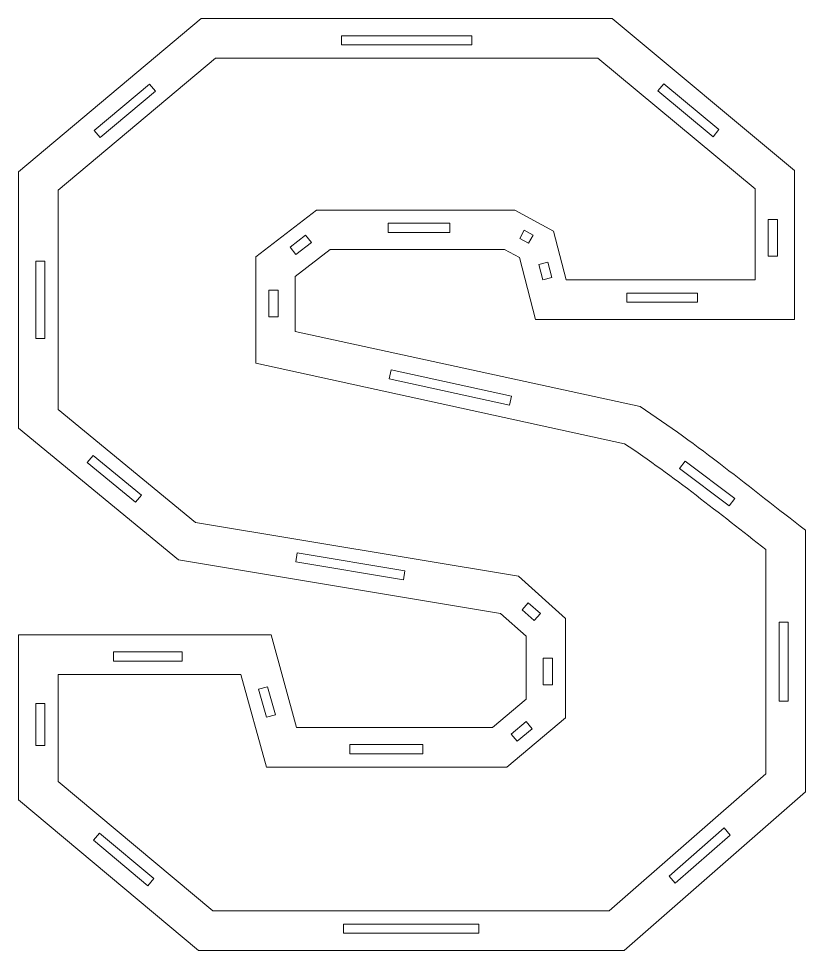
# Model space of a CAD drawing. Header units: centimetres. Extents: x -249 to 275, y -506 to 461.
# Drawn here: x 78.41 to 103.74, y -34.28 to -4.28 of the extents above; entities that cross this region are included whole.
import ezdxf

# ---------------------------------------------------------------- set-up
doc = ezdxf.new("R2010")
doc.units = ezdxf.units.CM
doc.header["$MEASUREMENT"] = 0
doc.layers.add('Capa 1', color=7, linetype='Continuous')

msp = doc.modelspace()

# ---------------------------------------------------------------- linework, layer by layer
at = {"layer": 'Capa 1', "color": 240, "lineweight": 9}
for points, knots in [([(103.73786, -20.74898), (103.73786, -20.74898), (103.73786, -29.17836), (103.73786, -29.17836), (103.73786, -29.17836), (97.90213, -34.27921), (97.90213, -34.27921), (97.90213, -34.27921), (84.19899, -34.27921), (84.19899, -34.27921), (84.19899, -34.27921), (78.4065, -29.43773), (78.4065, -29.43773), (78.4065, -29.43773), (78.4065, -24.12073), (78.4065, -24.12073), (78.4065, -24.12073), (86.53328, -24.12073), (86.53328, -24.12073), (86.53328, -24.12073), (87.3546, -27.10344), (87.3546, -27.10344), (87.3546, -27.10344), (93.66583, -27.10344), (93.66583, -27.10344), (93.66583, -27.10344), (94.74652, -26.19566), (94.74652, -26.19566), (94.74652, -26.19566), (94.74652, -24.16396), (94.74652, -24.16396), (94.74652, -24.16396), (93.9252, -23.42909), (93.9252, -23.42909), (93.9252, -23.42909), (83.55058, -21.69999), (83.55058, -21.69999), (83.55058, -21.69999), (78.4065, -17.46369), (78.4065, -17.46369), (78.4065, -17.46369), (78.4065, -9.20722), (78.4065, -9.20722), (78.4065, -9.20722), (84.28545, -4.27927), (84.28545, -4.27927), (84.28545, -4.27927), (97.51309, -4.27927), (97.51309, -4.27927), (97.51309, -4.27927), (103.39204, -9.16399), (103.39204, -9.16399), (103.39204, -9.16399), (103.39204, -13.96225), (103.39204, -13.96225), (103.39204, -13.96225), (95.04911, -13.96225), (95.04911, -13.96225), (95.04911, -13.96225), (94.53038, -11.97378), (94.53038, -11.97378), (94.53038, -11.97378), (94.05488, -11.71442), (94.05488, -11.71442), (94.05488, -11.71442), (88.43529, -11.71442), (88.43529, -11.71442), (88.43529, -11.71442), (87.31138, -12.57897), (87.31138, -12.57897), (87.31138, -12.57897), (87.31138, -14.3513), (87.31138, -14.3513), (87.31138, -14.3513), (98.42086, -16.77204), (98.42086, -16.77204), (100.27493, -17.98678), (101.97739, -19.39674), (103.73786, -20.74898)], [0, 0, 0, 0, 0.03846154, 0.03846154, 0.03846154, 0.07692308, 0.07692308, 0.07692308, 0.11538462, 0.11538462, 0.11538462, 0.15384615, 0.15384615, 0.15384615, 0.19230769, 0.19230769, 0.19230769, 0.23076923, 0.23076923, 0.23076923, 0.26923077, 0.26923077, 0.26923077, 0.30769231, 0.30769231, 0.30769231, 0.34615385, 0.34615385, 0.34615385, 0.38461538, 0.38461538, 0.38461538, 0.42307692, 0.42307692, 0.42307692, 0.46153846, 0.46153846, 0.46153846, 0.5, 0.5, 0.5, 0.53846154, 0.53846154, 0.53846154, 0.57692308, 0.57692308, 0.57692308, 0.61538462, 0.61538462, 0.61538462, 0.65384615, 0.65384615, 0.65384615, 0.69230769, 0.69230769, 0.69230769, 0.73076923, 0.73076923, 0.73076923, 0.76923077, 0.76923077, 0.76923077, 0.80769231, 0.80769231, 0.80769231, 0.84615385, 0.84615385, 0.84615385, 0.88461538, 0.88461538, 0.88461538, 0.92307692, 0.92307692, 0.92307692, 0.96153846, 0.96153846, 0.96153846, 1, 1, 1, 1]), ([(88.79822, -5.1278), (88.79822, -5.1278), (93.0024, -5.1278), (93.0024, -5.1278), (93.0024, -5.1278), (93.0024, -4.8278), (93.0024, -4.8278), (93.0024, -4.8278), (88.79822, -4.8278), (88.79822, -4.8278), (88.79822, -4.8278), (88.79822, -5.1278), (88.79822, -5.1278)], [0, 0, 0, 0, 0.25, 0.25, 0.25, 0.5, 0.5, 0.5, 0.75, 0.75, 0.75, 1, 1, 1, 1]), ([(102.46507, -21.37376), (100.97006, -20.21146), (99.49357, -19.01532), (97.91756, -17.96503), (97.91756, -17.96503), (86.03859, -15.37662), (86.03859, -15.37662), (86.03859, -15.37662), (86.03859, -11.95225), (86.03859, -11.95225), (86.03859, -11.95225), (88.00238, -10.44163), (88.00238, -10.44163), (88.00238, -10.44163), (94.37943, -10.44163), (94.37943, -10.44163), (94.37943, -10.44163), (95.62303, -11.11995), (95.62303, -11.11995), (95.62303, -11.11995), (96.03246, -12.68946), (96.03246, -12.68946), (96.03246, -12.68946), (102.11925, -12.68946), (102.11925, -12.68946), (102.11925, -12.68946), (102.11925, -9.76126), (102.11925, -9.76126), (102.11925, -9.76126), (97.05332, -5.55206), (97.05332, -5.55206), (97.05332, -5.55206), (84.74834, -5.55206), (84.74834, -5.55206), (84.74834, -5.55206), (79.67929, -9.80112), (79.67929, -9.80112), (79.67929, -9.80112), (79.67929, -16.86303), (79.67929, -16.86303), (79.67929, -16.86303), (84.09635, -20.5006), (84.09635, -20.5006), (84.09635, -20.5006), (94.4987, -22.23433), (94.4987, -22.23433), (94.4987, -22.23433), (96.01931, -23.59488), (96.01931, -23.59488), (96.01931, -23.59488), (96.01931, -26.78876), (96.01931, -26.78876), (96.01931, -26.78876), (94.12947, -28.37623), (94.12947, -28.37623), (94.12947, -28.37623), (86.38491, -28.37623), (86.38491, -28.37623), (86.38491, -28.37623), (85.56359, -25.39352), (85.56359, -25.39352), (85.56359, -25.39352), (79.67929, -25.39352), (79.67929, -25.39352), (79.67929, -25.39352), (79.67929, -28.84272), (79.67929, -28.84272), (79.67929, -28.84272), (84.66086, -33.00642), (84.66086, -33.00642), (84.66086, -33.00642), (97.42428, -33.00642), (97.42428, -33.00642), (97.42428, -33.00642), (102.46507, -28.6004), (102.46507, -28.6004), (102.46507, -28.6004), (102.46507, -21.37376), (102.46507, -21.37376)], [0, 0, 0, 0, 0.03846154, 0.03846154, 0.03846154, 0.07692308, 0.07692308, 0.07692308, 0.11538462, 0.11538462, 0.11538462, 0.15384615, 0.15384615, 0.15384615, 0.19230769, 0.19230769, 0.19230769, 0.23076923, 0.23076923, 0.23076923, 0.26923077, 0.26923077, 0.26923077, 0.30769231, 0.30769231, 0.30769231, 0.34615385, 0.34615385, 0.34615385, 0.38461538, 0.38461538, 0.38461538, 0.42307692, 0.42307692, 0.42307692, 0.46153846, 0.46153846, 0.46153846, 0.5, 0.5, 0.5, 0.53846154, 0.53846154, 0.53846154, 0.57692308, 0.57692308, 0.57692308, 0.61538462, 0.61538462, 0.61538462, 0.65384615, 0.65384615, 0.65384615, 0.69230769, 0.69230769, 0.69230769, 0.73076923, 0.73076923, 0.73076923, 0.76923077, 0.76923077, 0.76923077, 0.80769231, 0.80769231, 0.80769231, 0.84615385, 0.84615385, 0.84615385, 0.88461538, 0.88461538, 0.88461538, 0.92307692, 0.92307692, 0.92307692, 0.96153846, 0.96153846, 0.96153846, 1, 1, 1, 1]), ([(81.0347, -8.11137), (81.0347, -8.11137), (82.81438, -6.61959), (82.81438, -6.61959), (82.81438, -6.61959), (82.62166, -6.38968), (82.62166, -6.38968), (82.62166, -6.38968), (80.84198, -7.88146), (80.84198, -7.88146), (80.84198, -7.88146), (81.0347, -8.11137), (81.0347, -8.11137)], [0, 0, 0, 0, 0.25, 0.25, 0.25, 0.5, 0.5, 0.5, 0.75, 0.75, 0.75, 1, 1, 1, 1]), ([(98.98555, -6.60592), (98.98555, -6.60592), (100.76453, -8.08405), (100.76453, -8.08405), (100.76453, -8.08405), (100.95625, -7.8533), (100.95625, -7.8533), (100.95625, -7.8533), (99.17727, -6.37518), (99.17727, -6.37518), (99.17727, -6.37518), (98.98555, -6.60592), (98.98555, -6.60592)], [0, 0, 0, 0, 0.25, 0.25, 0.25, 0.5, 0.5, 0.5, 0.75, 0.75, 0.75, 1, 1, 1, 1]), ([(102.54351, -10.74602), (102.54351, -10.74602), (102.54351, -11.92987), (102.54351, -11.92987), (102.54351, -11.92987), (102.84351, -11.92987), (102.84351, -11.92987), (102.84351, -11.92987), (102.84351, -10.74602), (102.84351, -10.74602), (102.84351, -10.74602), (102.54351, -10.74602), (102.54351, -10.74602)], [0, 0, 0, 0, 0.25, 0.25, 0.25, 0.5, 0.5, 0.5, 0.75, 0.75, 0.75, 1, 1, 1, 1]), ([(92.2907, -10.86589), (92.2907, -10.86589), (90.31015, -10.86589), (90.31015, -10.86589), (90.31015, -10.86589), (90.31015, -11.16589), (90.31015, -11.16589), (90.31015, -11.16589), (92.2907, -11.16589), (92.2907, -11.16589), (92.2907, -11.16589), (92.2907, -10.86589), (92.2907, -10.86589)], [0, 0, 0, 0, 0.25, 0.25, 0.25, 0.5, 0.5, 0.5, 0.75, 0.75, 0.75, 1, 1, 1, 1]), ([(94.97166, -11.24793), (94.97166, -11.24793), (94.68451, -11.09131), (94.68451, -11.09131), (94.68451, -11.09131), (94.54086, -11.35468), (94.54086, -11.35468), (94.54086, -11.35468), (94.82801, -11.5113), (94.82801, -11.5113), (94.82801, -11.5113), (94.97166, -11.24793), (94.97166, -11.24793)], [0, 0, 0, 0, 0.25, 0.25, 0.25, 0.5, 0.5, 0.5, 0.75, 0.75, 0.75, 1, 1, 1, 1]), ([(87.64824, -11.24932), (87.64824, -11.24932), (87.14978, -11.63274), (87.14978, -11.63274), (87.14978, -11.63274), (87.33269, -11.87053), (87.33269, -11.87053), (87.33269, -11.87053), (87.83115, -11.4871), (87.83115, -11.4871), (87.83115, -11.4871), (87.64824, -11.24932), (87.64824, -11.24932)], [0, 0, 0, 0, 0.25, 0.25, 0.25, 0.5, 0.5, 0.5, 0.75, 0.75, 0.75, 1, 1, 1, 1]), ([(79.25503, -14.57655), (79.25503, -14.57655), (79.25503, -12.08986), (79.25503, -12.08986), (79.25503, -12.08986), (78.95503, -12.08986), (78.95503, -12.08986), (78.95503, -12.08986), (78.95503, -14.57655), (78.95503, -14.57655), (78.95503, -14.57655), (79.25503, -14.57655), (79.25503, -14.57655)], [0, 0, 0, 0, 0.25, 0.25, 0.25, 0.5, 0.5, 0.5, 0.75, 0.75, 0.75, 1, 1, 1, 1]), ([(95.57445, -12.6145), (95.57445, -12.6145), (95.44422, -12.11528), (95.44422, -12.11528), (95.44422, -12.11528), (95.15393, -12.19101), (95.15393, -12.19101), (95.15393, -12.19101), (95.28416, -12.69023), (95.28416, -12.69023), (95.28416, -12.69023), (95.57445, -12.6145), (95.57445, -12.6145)], [0, 0, 0, 0, 0.25, 0.25, 0.25, 0.5, 0.5, 0.5, 0.75, 0.75, 0.75, 1, 1, 1, 1]), ([(86.46285, -13.02134), (86.46285, -13.02134), (86.46285, -13.88154), (86.46285, -13.88154), (86.46285, -13.88154), (86.76285, -13.88154), (86.76285, -13.88154), (86.76285, -13.88154), (86.76285, -13.02134), (86.76285, -13.02134), (86.76285, -13.02134), (86.46285, -13.02134), (86.46285, -13.02134)], [0, 0, 0, 0, 0.25, 0.25, 0.25, 0.5, 0.5, 0.5, 0.75, 0.75, 0.75, 1, 1, 1, 1]), ([(100.2639, -13.11372), (100.2639, -13.11372), (97.98429, -13.11372), (97.98429, -13.11372), (97.98429, -13.11372), (97.98429, -13.41372), (97.98429, -13.41372), (97.98429, -13.41372), (100.2639, -13.41372), (100.2639, -13.41372), (100.2639, -13.41372), (100.2639, -13.11372), (100.2639, -13.11372)], [0, 0, 0, 0, 0.25, 0.25, 0.25, 0.5, 0.5, 0.5, 0.75, 0.75, 0.75, 1, 1, 1, 1]), ([(90.33719, -15.87906), (90.33719, -15.87906), (94.21154, -16.72328), (94.21154, -16.72328), (94.21154, -16.72328), (94.27541, -16.43015), (94.27541, -16.43015), (94.27541, -16.43015), (90.40106, -15.58594), (90.40106, -15.58594), (90.40106, -15.58594), (90.33719, -15.87906), (90.33719, -15.87906)], [0, 0, 0, 0, 0.25, 0.25, 0.25, 0.5, 0.5, 0.5, 0.75, 0.75, 0.75, 1, 1, 1, 1]), ([(82.3613, -19.62135), (82.3613, -19.62135), (80.80816, -18.3423), (80.80816, -18.3423), (80.80816, -18.3423), (80.61745, -18.57388), (80.61745, -18.57388), (80.61745, -18.57388), (82.17058, -19.85293), (82.17058, -19.85293), (82.17058, -19.85293), (82.3613, -19.62135), (82.3613, -19.62135)], [0, 0, 0, 0, 0.25, 0.25, 0.25, 0.5, 0.5, 0.5, 0.75, 0.75, 0.75, 1, 1, 1, 1]), ([(99.68703, -18.767), (99.68703, -18.767), (101.28818, -19.96651), (101.28818, -19.96651), (101.28818, -19.96651), (101.46805, -19.72641), (101.46805, -19.72641), (101.46805, -19.72641), (99.8669, -18.5269), (99.8669, -18.5269), (99.8669, -18.5269), (99.68703, -18.767), (99.68703, -18.767)], [0, 0, 0, 0, 0.25, 0.25, 0.25, 0.5, 0.5, 0.5, 0.75, 0.75, 0.75, 1, 1, 1, 1]), ([(90.84316, -22.05519), (90.84316, -22.05519), (87.3788, -21.47779), (87.3788, -21.47779), (87.3788, -21.47779), (87.32948, -21.77371), (87.32948, -21.77371), (87.32948, -21.77371), (90.79384, -22.3511), (90.79384, -22.3511), (90.79384, -22.3511), (90.84316, -22.05519), (90.84316, -22.05519)], [0, 0, 0, 0, 0.25, 0.25, 0.25, 0.5, 0.5, 0.5, 0.75, 0.75, 0.75, 1, 1, 1, 1]), ([(95.20576, -23.43627), (95.20576, -23.43627), (94.81648, -23.08796), (94.81648, -23.08796), (94.81648, -23.08796), (94.61644, -23.31153), (94.61644, -23.31153), (94.61644, -23.31153), (95.00572, -23.65984), (95.00572, -23.65984), (95.00572, -23.65984), (95.20576, -23.43627), (95.20576, -23.43627)], [0, 0, 0, 0, 0.25, 0.25, 0.25, 0.5, 0.5, 0.5, 0.75, 0.75, 0.75, 1, 1, 1, 1]), ([(102.88933, -23.70837), (102.88933, -23.70837), (102.88933, -26.25071), (102.88933, -26.25071), (102.88933, -26.25071), (103.18933, -26.25071), (103.18933, -26.25071), (103.18933, -26.25071), (103.18933, -23.70837), (103.18933, -23.70837), (103.18933, -23.70837), (102.88933, -23.70837), (102.88933, -23.70837)], [0, 0, 0, 0, 0.25, 0.25, 0.25, 0.5, 0.5, 0.5, 0.75, 0.75, 0.75, 1, 1, 1, 1]), ([(81.46563, -24.96926), (81.46563, -24.96926), (83.67622, -24.96926), (83.67622, -24.96926), (83.67622, -24.96926), (83.67622, -24.66926), (83.67622, -24.66926), (83.67622, -24.66926), (81.46563, -24.66926), (81.46563, -24.66926), (81.46563, -24.66926), (81.46563, -24.96926), (81.46563, -24.96926)], [0, 0, 0, 0, 0.25, 0.25, 0.25, 0.5, 0.5, 0.5, 0.75, 0.75, 0.75, 1, 1, 1, 1]), ([(95.59505, -25.73009), (95.59505, -25.73009), (95.59505, -24.86912), (95.59505, -24.86912), (95.59505, -24.86912), (95.29505, -24.86912), (95.29505, -24.86912), (95.29505, -24.86912), (95.29505, -25.73009), (95.29505, -25.73009), (95.29505, -25.73009), (95.59505, -25.73009), (95.59505, -25.73009)], [0, 0, 0, 0, 0.25, 0.25, 0.25, 0.5, 0.5, 0.5, 0.75, 0.75, 0.75, 1, 1, 1, 1]), ([(86.135, -25.87054), (86.135, -25.87054), (86.38318, -26.77183), (86.38318, -26.77183), (86.38318, -26.77183), (86.67241, -26.69219), (86.67241, -26.69219), (86.67241, -26.69219), (86.42423, -25.7909), (86.42423, -25.7909), (86.42423, -25.7909), (86.135, -25.87054), (86.135, -25.87054)], [0, 0, 0, 0, 0.25, 0.25, 0.25, 0.5, 0.5, 0.5, 0.75, 0.75, 0.75, 1, 1, 1, 1]), ([(79.25503, -27.68379), (79.25503, -27.68379), (79.25503, -26.32653), (79.25503, -26.32653), (79.25503, -26.32653), (78.95503, -26.32653), (78.95503, -26.32653), (78.95503, -26.32653), (78.95503, -27.68379), (78.95503, -27.68379), (78.95503, -27.68379), (79.25503, -27.68379), (79.25503, -27.68379)], [0, 0, 0, 0, 0.25, 0.25, 0.25, 0.5, 0.5, 0.5, 0.75, 0.75, 0.75, 1, 1, 1, 1]), ([(94.45633, -27.54758), (94.45633, -27.54758), (94.93775, -27.1432), (94.93775, -27.1432), (94.93775, -27.1432), (94.74479, -26.91348), (94.74479, -26.91348), (94.74479, -26.91348), (94.26338, -27.31787), (94.26338, -27.31787), (94.26338, -27.31787), (94.45633, -27.54758), (94.45633, -27.54758)], [0, 0, 0, 0, 0.25, 0.25, 0.25, 0.5, 0.5, 0.5, 0.75, 0.75, 0.75, 1, 1, 1, 1]), ([(89.06608, -27.95197), (89.06608, -27.95197), (91.42402, -27.95197), (91.42402, -27.95197), (91.42402, -27.95197), (91.42402, -27.65197), (91.42402, -27.65197), (91.42402, -27.65197), (89.06608, -27.65197), (89.06608, -27.65197), (89.06608, -27.65197), (89.06608, -27.95197), (89.06608, -27.95197)], [0, 0, 0, 0, 0.25, 0.25, 0.25, 0.5, 0.5, 0.5, 0.75, 0.75, 0.75, 1, 1, 1, 1]), ([(82.75628, -31.96747), (82.75628, -31.96747), (81.00565, -30.50427), (81.00565, -30.50427), (81.00565, -30.50427), (80.81326, -30.73445), (80.81326, -30.73445), (80.81326, -30.73445), (82.56388, -32.19766), (82.56388, -32.19766), (82.56388, -32.19766), (82.75628, -31.96747), (82.75628, -31.96747)], [0, 0, 0, 0, 0.25, 0.25, 0.25, 0.5, 0.5, 0.5, 0.75, 0.75, 0.75, 1, 1, 1, 1]), ([(101.12074, -30.33893), (101.12074, -30.33893), (99.35215, -31.88481), (99.35215, -31.88481), (99.35215, -31.88481), (99.54958, -32.11068), (99.54958, -32.11068), (99.54958, -32.11068), (101.31817, -30.56481), (101.31817, -30.56481), (101.31817, -30.56481), (101.12074, -30.33893), (101.12074, -30.33893)], [0, 0, 0, 0, 0.25, 0.25, 0.25, 0.5, 0.5, 0.5, 0.75, 0.75, 0.75, 1, 1, 1, 1]), ([(93.22467, -33.43068), (93.22467, -33.43068), (88.86579, -33.43068), (88.86579, -33.43068), (88.86579, -33.43068), (88.86579, -33.73068), (88.86579, -33.73068), (88.86579, -33.73068), (93.22467, -33.73068), (93.22467, -33.73068), (93.22467, -33.73068), (93.22467, -33.43068), (93.22467, -33.43068)], [0, 0, 0, 0, 0.25, 0.25, 0.25, 0.5, 0.5, 0.5, 0.75, 0.75, 0.75, 1, 1, 1, 1])]:
    msp.add_open_spline(points, degree=3, knots=knots, dxfattribs=at)

doc.saveas('drawing.dxf')
